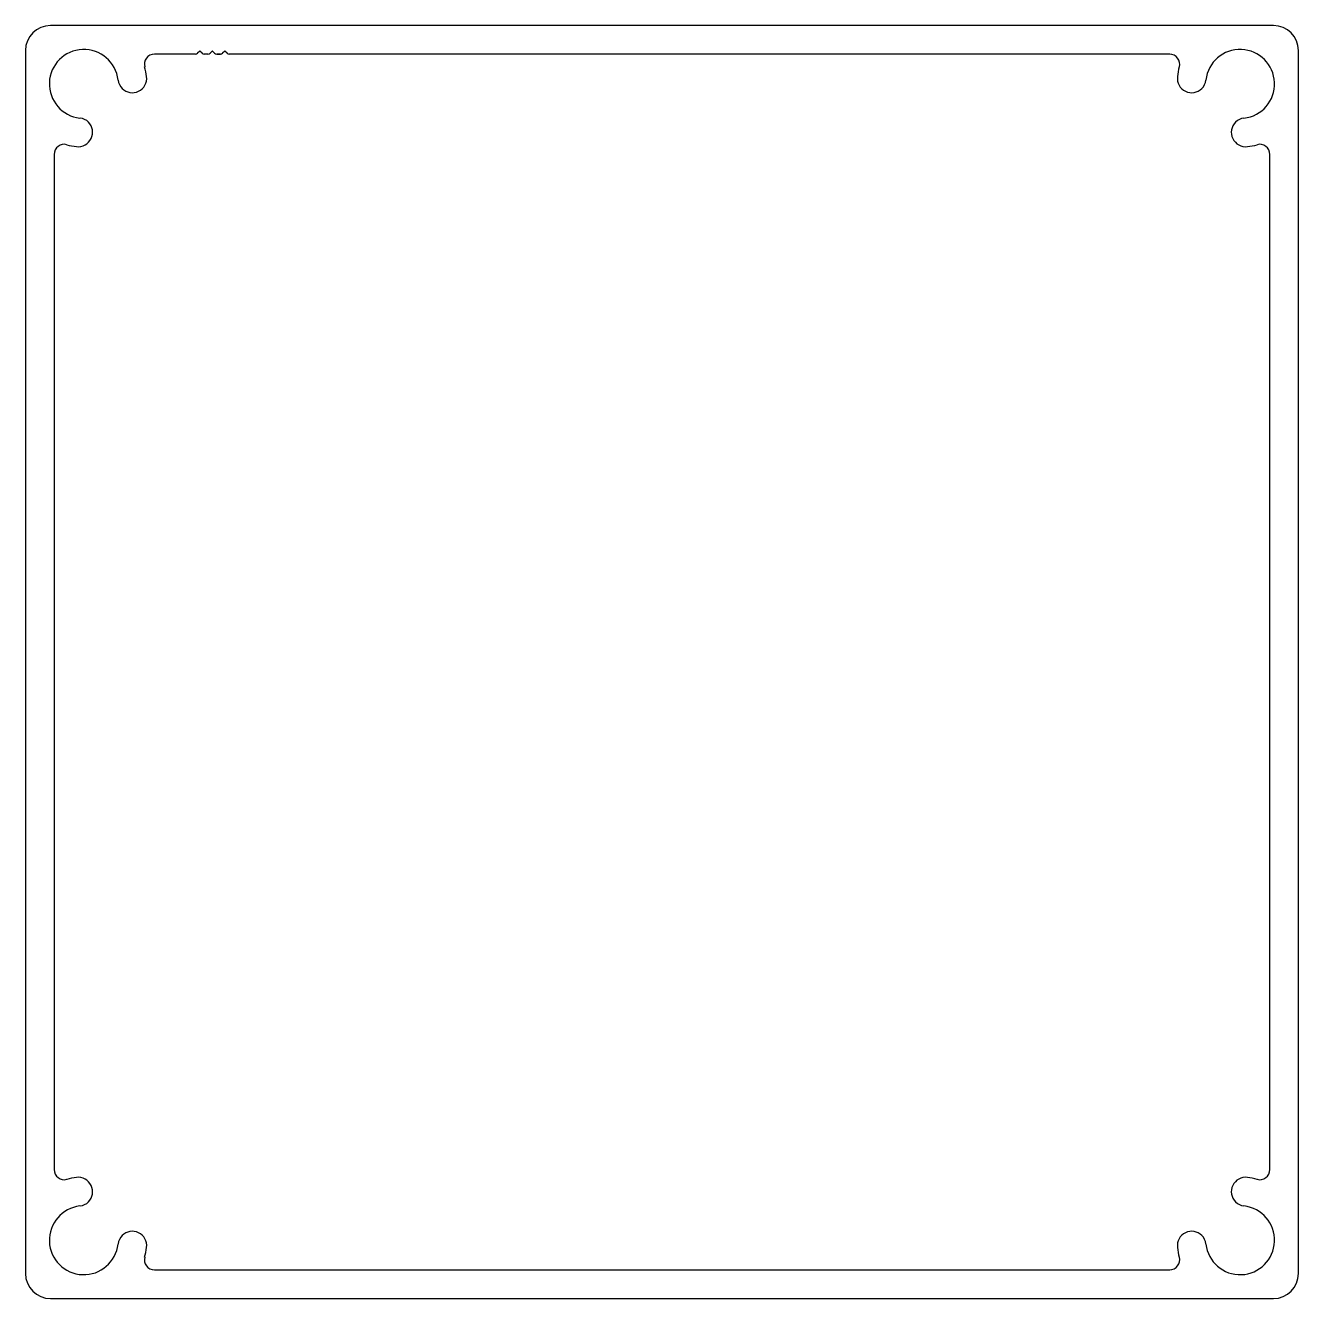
# Model space of a CAD drawing. Extents: x -51 to 51, y 6 to 108.
import ezdxf

# ---------------------------------------------------------------- set-up
doc = ezdxf.new("R2010")
doc.units = 0
doc.layers.get('0').update_dxf_attribs({"linetype": 'CONTINUOUS'})

msp = doc.modelspace()

# ---------------------------------------------------------------- linework, layer by layer
for p, q in [((48.79, 107.88), (-48.81, 107.88)), ((-50.81, 105.88), (-50.81, 8.28)), ((-36.9, 105.84), (-37.07, 105.67)), ((-36.71, 105.67), (-36.89, 105.84)), ((-35.9, 105.84), (-36.07, 105.67)), ((-35.71, 105.67), (-35.89, 105.84)), ((-34.9, 105.84), (-35.07, 105.67)), ((-34.71, 105.67), (-34.89, 105.84)), ((50.79, 8.28), (50.79, 105.88)), ((-37.24, 105.59), (-40.52, 105.59)), ((-36.24, 105.59), (-36.54, 105.59)), ((-35.25, 105.59), (-35.54, 105.59)), ((-35.54, 105.59), (-35.25, 105.59)), ((-35.25, 105.59), (-35.54, 105.59)), ((-35.54, 105.59), (-35.25, 105.59)), ((-35.25, 105.59), (-35.54, 105.59)), ((40.51, 105.59), (-34.54, 105.59)), ((-34.54, 105.59), (-34.54, 105.59)), ((-34.54, 105.59), (-34.54, 105.59)), ((-43.1, 102.86), (-43.08, 102.85)), ((43.07, 102.85), (43.08, 102.86)), ((-48.52, 97.6), (-48.52, 16.57)), ((48.5, 16.57), (48.5, 97.6)), ((-43.08, 11.32), (-43.1, 11.31)), ((43.08, 11.31), (43.07, 11.32)), ((-40.52, 8.57), (40.51, 8.57)), ((-48.81, 6.28), (48.79, 6.28))]:
    msp.add_line(p, q)
for centre, radius, start, end in [((-48.81, 105.88), 2, 90, 180), ((48.79, 105.88), 2, 0, 90), ((-46.15, 103.22), 2.75, 6.4488, 263.5512), ((-37.24, 105.84), 0.25, 270, 315), ((-36.89, 105.83), 0.008, 45, 135), ((-36.54, 105.84), 0.25, 225, 270), ((-36.24, 105.84), 0.25, 270, 315), ((-35.89, 105.83), 0.008, 45, 135), ((-35.54, 105.84), 0.25, 225, 270), ((-35.25, 105.84), 0.25, 270, 315), ((-34.89, 105.83), 0.008, 45, 135), ((-34.54, 105.84), 0.25, 225, 270), ((46.13, 103.22), 2.75, 276.4488, 173.5512), ((-40.52, 104.79), 0.8, 90, 195.595), ((40.51, 104.79), 0.8, 344.405, 90), ((-42.28, 103.67), 1.15, 225, 6.634), ((-46.15, 103.22), 5.04, 6.634, 15.595), ((42.27, 103.67), 1.15, 173.366, 315), ((46.13, 103.22), 5.04, 164.405, 173.366), ((-42.27, 103.66), 1.15, 186.4488, 225), ((42.26, 103.66), 1.15, 315, 353.5512), ((-46.6, 99.36), 1.15, 263.366, 44.5995), ((-46.58, 99.35), 1.15, 45.4005, 83.5512), ((46.58, 99.36), 1.15, 135.4005, 276.634), ((46.57, 99.35), 1.15, 96.4488, 134.5995), ((-47.72, 97.6), 0.8, 74.405, 180), ((-46.15, 103.22), 5.04, 254.405, 263.366), ((46.13, 103.22), 5.04, 276.634, 285.595), ((47.7, 97.6), 0.8, 360, 105.595), ((-47.72, 16.57), 0.8, 180, 285.595), ((47.7, 16.57), 0.8, 254.405, 0), ((-46.15, 10.94), 5.04, 96.634, 105.595), ((-46.6, 14.81), 1.15, 315.4005, 96.634), ((46.58, 14.81), 1.15, 83.366, 224.5995), ((46.13, 10.94), 5.04, 74.405, 83.366), ((-46.15, 10.94), 2.75, 96.4488, 353.5512), ((-46.58, 14.82), 1.15, 276.4488, 314.5995), ((46.13, 10.94), 2.75, 186.4488, 83.5512), ((46.57, 14.82), 1.15, 225.4005, 263.5512), ((-42.27, 10.51), 1.15, 135, 173.5512), ((-42.28, 10.5), 1.15, 353.366, 135), ((42.27, 10.5), 1.15, 45, 186.634), ((42.26, 10.51), 1.15, 6.4488, 45), ((-46.15, 10.94), 5.04, 344.405, 353.366), ((46.13, 10.94), 5.04, 186.634, 195.595), ((-40.52, 9.37), 0.8, 164.405, 270), ((40.51, 9.37), 0.8, 270, 15.595), ((-48.81, 8.28), 2, 180, 270), ((48.79, 8.28), 2, 270, 0)]:
    msp.add_arc(centre, radius, start, end)

doc.saveas('drawing.dxf')
